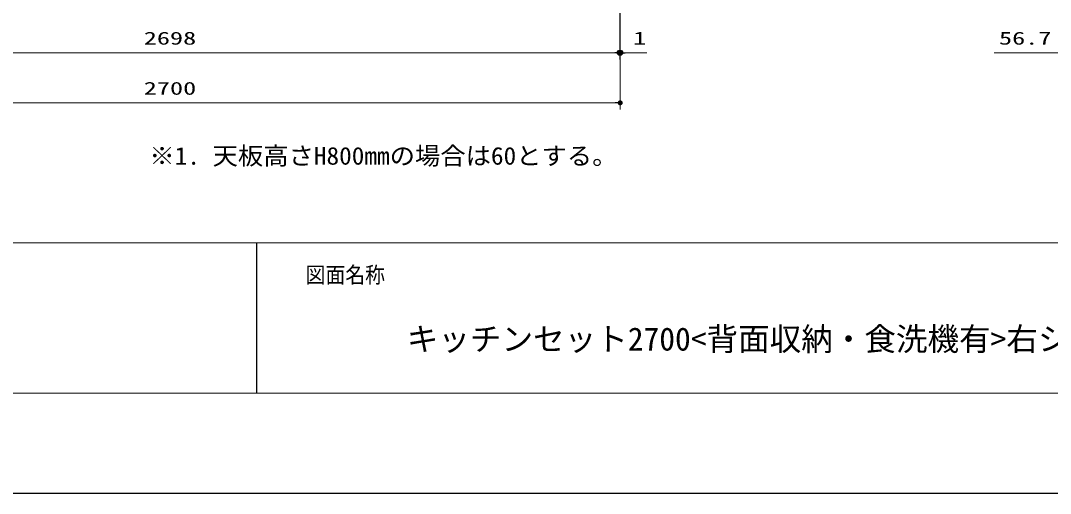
# Model space of a CAD drawing. Units: millimetres, scale not verified. Extents: x -9797 to 9797, y -4555 to 4555.
# Drawn here: x -7403 to -4321, y -4455 to -3040 of the extents above; entities that cross this region are included whole.
import ezdxf
from ezdxf.enums import TextEntityAlignment as Align

# ---------------------------------------------------------------- set-up
doc = ezdxf.new("R2010")
doc.units = ezdxf.units.MM
doc.header["$LTSCALE"] = 30
doc.header["$PDMODE"] = 32
doc.header["$PDSIZE"] = 15
for name, color, linetype, lineweight in [('0-0_0', 7, 'Continuous', 25), ('0-2_寸法ﾚｲﾔｰ', 30, 'Continuous', 13), ('0-3_DEFPOINTS', 7, 'Continuous', 25), ('0-6_図面枠', 3, 'Continuous', 15)]:
    doc.layers.add(name, color=color, linetype=linetype, lineweight=lineweight)
doc.styles.add('ＭＳ ゴシック', font='')
doc.styles.get('ＭＳ ゴシック').set_extended_font_data('MS Gothic')

# ---------------------------------------------------------------- blocks, each defined once
blk = doc.blocks.new('_DOT')
at = {"layer": '0-0_0', "color": 30}
blk.add_line((-15, 0), (-30, 0), dxfattribs=at)
for points in [[(0, 0), (-15, 0), (-14.88, 1.88)], [(0, 0), (-14.88, -1.88), (-15, 0)], [(0, 0), (-14.88, 1.88), (-14.53, 3.73)], [(0, 0), (-14.53, -3.73), (-14.88, -1.88)], [(0, 0), (-14.53, 3.73), (-13.95, 5.52)], [(0, 0), (-13.95, -5.52), (-14.53, -3.73)], [(0, 0), (-13.95, 5.52), (-13.14, 7.23)], [(0, 0), (-13.14, -7.23), (-13.95, -5.52)], [(0, 0), (-13.14, 7.23), (-12.14, 8.82)], [(0, 0), (-12.14, -8.82), (-13.14, -7.23)], [(0, 0), (-12.14, 8.82), (-10.93, 10.27)], [(0, 0), (-10.93, -10.27), (-12.14, -8.82)], [(0, 0), (-10.93, 10.27), (-9.56, 11.56)], [(0, 0), (-9.56, -11.56), (-10.93, -10.27)], [(0, 0), (-9.56, 11.56), (-8.04, 12.66)], [(0, 0), (-8.04, -12.66), (-9.56, -11.56)], [(0, 0), (-8.04, 12.66), (-6.39, 13.57)], [(0, 0), (-6.39, -13.57), (-8.04, -12.66)], [(0, 0), (-6.39, 13.57), (-4.64, 14.27)], [(0, 0), (-4.64, -14.27), (-6.39, -13.57)], [(0, 0), (-4.64, 14.27), (-2.81, 14.73)], [(0, 0), (-2.81, -14.73), (-4.64, -14.27)], [(0, 0), (-2.81, 14.73), (-0.94, 14.97)], [(0, 0), (-0.94, -14.97), (-2.81, -14.73)], [(0, 0), (-0.94, 14.97), (0.94, 14.97)], [(0, 0), (0.94, -14.97), (-0.94, -14.97)], [(0, 0), (0.94, 14.97), (2.81, 14.73)], [(0, 0), (2.81, 14.73), (4.64, 14.27)], [(0, 0), (4.64, 14.27), (6.39, 13.57)], [(0, 0), (6.39, 13.57), (8.04, 12.66)], [(0, 0), (8.04, 12.66), (9.56, 11.56)], [(0, 0), (9.56, 11.56), (10.93, 10.27)], [(0, 0), (10.93, 10.27), (12.14, 8.82)], [(0, 0), (12.14, 8.82), (13.14, 7.23)], [(0, 0), (13.14, 7.23), (13.95, 5.52)], [(0, 0), (13.95, 5.52), (14.53, 3.73)], [(0, 0), (14.53, 3.73), (14.88, 1.88)], [(0, 0), (14.88, 1.88), (15, 0)], [(0, 0), (2.81, -14.73), (0.94, -14.97)], [(0, 0), (4.64, -14.27), (2.81, -14.73)], [(0, 0), (6.39, -13.57), (4.64, -14.27)], [(0, 0), (8.04, -12.66), (6.39, -13.57)], [(0, 0), (9.56, -11.56), (8.04, -12.66)], [(0, 0), (10.93, -10.27), (9.56, -11.56)], [(0, 0), (12.14, -8.82), (10.93, -10.27)], [(0, 0), (13.14, -7.23), (12.14, -8.82)], [(0, 0), (13.95, -5.52), (13.14, -7.23)], [(0, 0), (14.53, -3.73), (13.95, -5.52)], [(0, 0), (14.88, -1.88), (14.53, -3.73)], [(0, 0), (15, 0), (14.88, -1.88)]]:
    blk.add_solid(points, dxfattribs=at)

msp = doc.modelspace()

# ---------------------------------------------------------------- linework, layer by layer
at = {"layer": '0-0_0'}
msp.add_line((-6697.23, -3705), (-6697.23, -4155), dxfattribs=at)
msp.add_line((-6697.23, -3705), (-6697.23, -4155), dxfattribs=at)
at = {"layer": '0-2_寸法ﾚｲﾔｰ'}
for p, q in [((-5609.51, -2855.93), (-5609.51, -3155.93)), ((-5609.51, -3005.93), (-5609.51, -3155.93)), ((-5608.51, -3005.93), (-5608.51, -3305.93)), ((-5608.51, -3005.93), (-5608.51, -3155.93)), ((-8292.51, -3135.93), (-5624.51, -3135.93)), ((-5624.51, -3135.93), (-5639.51, -3135.93)), ((-5609.51, -3135.93), (-5608.51, -3135.93)), ((-5608.51, -3135.93), (-5528.99, -3135.93)), ((-5593.51, -3135.93), (-5578.51, -3135.93)), ((-4297.23, -3135.93), (-4489.14, -3135.93)), ((-4312.23, -3135.93), (-4327.23, -3135.93)), ((-5623.51, -3285.93), (-8293.51, -3285.93))]:
    msp.add_line(p, q, dxfattribs=at)
at = {"layer": '0-3_DEFPOINTS'}
msp.add_line((2902.77, -4455), (-9697.23, -4455), dxfattribs=at)
for p in [(-5609.51, -3135.93), (-5608.51, -3135.93)]:
    msp.add_point(p, dxfattribs=at)
at = {"layer": '0-6_図面枠'}
msp.add_line((-9397.23, -3705), (2602.77, -3705), dxfattribs=at)
msp.add_lwpolyline([(-9397.23, -4155), (2602.77, -4155), (2602.77, 4155), (-9397.23, 4155)], close=True, dxfattribs=at)

# ---------------------------------------------------------------- block references
at = {"layer": '0-2_寸法ﾚｲﾔｰ', "xscale": 0.5, "yscale": 0.5}
for p in [(-5609.51, -3135.93), (-5609.51, -3135.93), (-5608.51, -3285.93)]:
    msp.add_blockref('_DOT', p, dxfattribs=at)
at = {"layer": '0-2_寸法ﾚｲﾔｰ', "xscale": 0.5, "yscale": 0.5, "rotation": 180}
msp.add_blockref('_DOT', (-5608.51, -3135.93), dxfattribs=at)

# ---------------------------------------------------------------- texts
at = {"layer": '0-0_0', "style": 'ＭＳ ゴシック', "width": 1.05}
msp.add_text('※1. 天板高さH800mmの場合は60とする。', height=52.92, dxfattribs=at).set_placement((-7017.82, -3486.96), align=Align.BOTTOM_LEFT)
at = {"layer": '0-2_寸法ﾚｲﾔｰ', "style": 'ＭＳ ゴシック', "width": 1.5}
for s, p in [('2698', (-7034.71, -3123.33)), ('1', (-5569.94, -3123.33)), ('56.7', (-4474.85, -3123.33)), ('2700', (-7034.71, -3273.33))]:
    msp.add_text(s, height=38.49, dxfattribs=at).set_placement(p, align=Align.BOTTOM_LEFT)
at = {"layer": '0-6_図面枠', "style": 'ＭＳ ゴシック', "width": 0.9}
msp.add_text('図面名称', height=48.39, dxfattribs=at).set_placement((-6550.26, -3839.73), align=Align.BOTTOM_LEFT)
at = {"layer": '0-6_図面枠', "style": 'ＭＳ ゴシック'}
msp.add_text('キッチンセット2700<背面収納・食洗機有>右シンク\u3000設備図面 ', height=69.27, dxfattribs=at).set_placement((-6247.23, -4048.32), align=Align.BOTTOM_LEFT)

doc.saveas('drawing.dxf')
